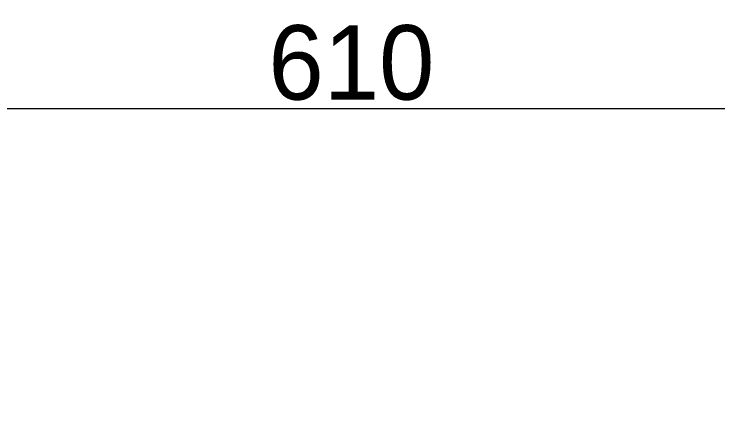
# Model space of a CAD drawing. Extents: x 0 to 3611, y 0 to 2646.
# Drawn here: x 597.8 to 881.6, y 1066.6 to 1234.6 of the extents above; entities that cross this region are included whole.
import ezdxf

# ---------------------------------------------------------------- set-up
doc = ezdxf.new("R2010")
doc.units = 0
doc.header["$LTSCALE"] = 10
doc.header["$MEASUREMENT"] = 0
doc.header["$PDMODE"] = 3
doc.header["$PDSIZE"] = -10
doc.layers.get('0').update_dxf_attribs({"linetype": 'CONTINUOUS'})
doc.layers.get('DEFPOINTS').update_dxf_attribs({"linetype": 'CONTINUOUS'})
doc.styles.add('Daelim Dimension', font='')
doc.styles.get('Daelim Dimension').set_extended_font_data('나눔고딕')
doc.dimstyles.new('DEFAULT', dxfattribs={"dimscale": 2, "dimtxt": 2, "dimasz": 2, "dimexe": 0, "dimexo": 2, "dimgap": 1, "dimtad": 1, "dimdec": 0, "dimzin": 9, "dimdsep": 46, "dimtxsty": 'Daelim Dimension', "dimcen": 0.5, "dimclrd": 5, "dimclre": 5, "dimclrt": 256, "dimadec": 1, "dimazin": 0, "dimtfac": 1, "dimtdec": 0, "dimtix": 1, "dimtmove": 0, "dimatfit": 3, "dimfxl": 1, "dimtolj": 1, "dimtzin": 1, "dimlwd": 9, "dimlwe": 9, "dimarcsym": 0})

# ---------------------------------------------------------------- blocks, each defined once
blk = doc.blocks.new('*D6')
at = {"color": 5, "lineweight": 9, "transparency": 16777216}
for p, q in [((428.79, 1059.25), (428.79, 1196.62)), ((432.79, 1196.62), (1034.79, 1196.62)), ((1038.79, 1058.5), (1038.79, 1196.62))]:
    blk.add_line(p, q, dxfattribs=at)
at = {"color": 5, "transparency": 16777216}
for points in [[(432.79, 1197.28), (432.79, 1195.95), (428.79, 1196.62)], [(1034.79, 1197.28), (1034.79, 1195.95), (1038.79, 1196.62)]]:
    blk.add_solid(points, dxfattribs=at)
at = {"layer": 'DEFPOINTS', "color": 0, "transparency": 16777216}
for p in [(1038.79, 1196.62), (428.79, 1055.25), (1038.79, 1054.5)]:
    blk.add_point(p, dxfattribs=at)
at = {"color": 7, "transparency": 16777216, "insert": (733.79, 1214.95), "char_height": 30, "attachment_point": 5, "style": 'Daelim Dimension'}
blk.add_mtext('\\A1;610', dxfattribs=at)

msp = doc.modelspace()

# ---------------------------------------------------------------- dimensions: what is measured, and where the dimension line sits
dim = msp.add_linear_dim(base=(1038.79, 1196.62), p1=(428.79, 1055.25), p2=(1038.79, 1054.5), text='610', dimstyle='DEFAULT', override={"dimtxt": 15, "dimclrd": 5, "dimclre": 5, "dimclrt": 7})
dim.commit()
dim.dimension.update_dxf_attribs({"geometry": '*D6', "text_midpoint": (733.79, 1214.95)})

doc.saveas('drawing.dxf')
